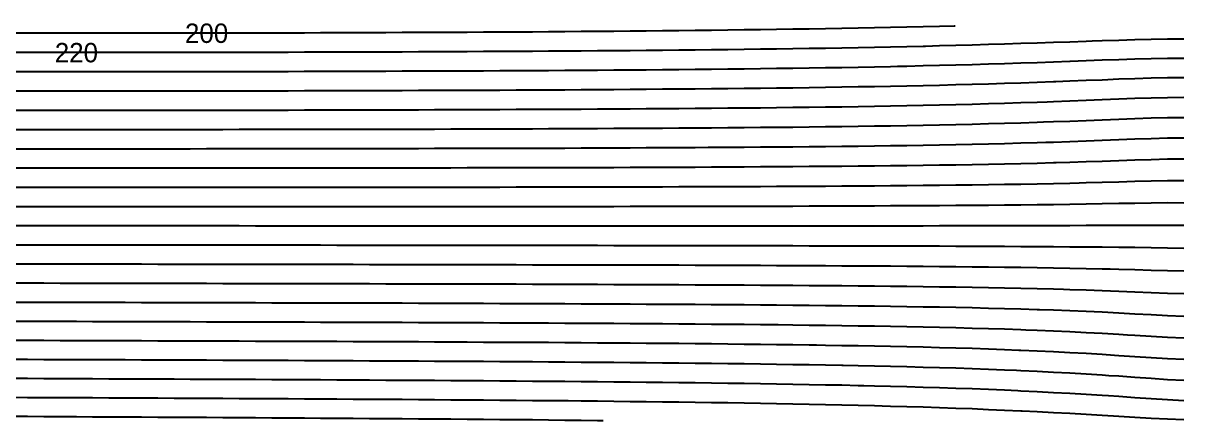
# Model space of a CAD drawing. Header units: metres. Extents: x 3386 to 5486, y 31 to 113.
# Drawn here: x 5335.9 to 5485.6, y 32.7 to 84 of the extents above; entities that cross this region are included whole.
import ezdxf
from ezdxf.enums import TextEntityAlignment as Align

# ---------------------------------------------------------------- set-up
doc = ezdxf.new("R2010")
doc.units = ezdxf.units.M
for name, color, linetype in [('Vs_200', 7, 'Continuous'), ('Vs_220', 7, 'Continuous'), ('Vs_240', 7, 'Continuous'), ('Vs_260', 7, 'Continuous'), ('Vs_280', 7, 'Continuous'), ('Vs_300', 7, 'Continuous'), ('Vs_320', 7, 'Continuous'), ('Vs_340', 7, 'Continuous'), ('Vs_360', 7, 'Continuous'), ('Vs_380', 7, 'Continuous'), ('Vs_400', 7, 'Continuous'), ('Vs_420', 7, 'Continuous'), ('Vs_440', 7, 'Continuous'), ('Vs_460', 7, 'Continuous'), ('Vs_480', 7, 'Continuous'), ('Vs_500', 7, 'Continuous'), ('Vs_520', 7, 'Continuous'), ('Vs_540', 7, 'Continuous'), ('Vs_560', 7, 'Continuous'), ('Vs_580', 7, 'Continuous'), ('Vs_600', 7, 'Continuous')]:
    doc.layers.add(name, color=color, linetype=linetype)

msp = doc.modelspace()

# ---------------------------------------------------------------- linework, layer by layer
at = {"layer": 'Vs_200'}
msp.add_lwpolyline([(5456.12, 83.61), (5455.96, 83.61), (5454.08, 83.56), (5451.98, 83.51), (5449.88, 83.46), (5447.78, 83.41), (5445.68, 83.37), (5443.58, 83.33), (5441.48, 83.29), (5439.38, 83.25), (5437.27, 83.22), (5435.17, 83.19), (5433.07, 83.15), (5430.97, 83.12), (5428.87, 83.1), (5426.77, 83.07), (5424.67, 83.04), (5422.57, 83.02), (5420.47, 83), (5418.36, 82.98), (5416.26, 82.96), (5416.03, 82.95), (5414.16, 82.94), (5412.06, 82.92), (5409.96, 82.9), (5407.86, 82.89), (5405.76, 82.87), (5403.66, 82.86), (5401.56, 82.84), (5399.45, 82.83), (5397.35, 82.82), (5395.25, 82.81), (5393.15, 82.79), (5391.05, 82.78), (5388.95, 82.77), (5386.85, 82.76), (5384.75, 82.76), (5382.65, 82.75), (5380.54, 82.74), (5378.44, 82.73), (5376.34, 82.72), (5374.24, 82.72), (5372.14, 82.71), (5370.04, 82.71), (5367.94, 82.7), (5365.84, 82.7), (5363.74, 82.69), (5361.64, 82.69), (5359.53, 82.68), (5357.43, 82.68), (5355.33, 82.68), (5353.23, 82.68), (5351.13, 82.67), (5349.03, 82.67), (5346.93, 82.67), (5344.83, 82.67), (5342.73, 82.67), (5340.62, 82.67), (5338.52, 82.67), (5336.42, 82.67), (5334.32, 82.67)], dxfattribs=at)
at = {"layer": 'Vs_220'}
msp.add_lwpolyline([(5485.6, 81.9), (5483.5, 81.9), (5481.4, 81.87), (5479.3, 81.82), (5477.2, 81.76), (5475.09, 81.69), (5473.76, 81.65), (5472.99, 81.62), (5470.89, 81.55), (5468.79, 81.48), (5466.69, 81.41), (5464.59, 81.34), (5462.49, 81.27), (5460.39, 81.21), (5458.29, 81.15), (5456.18, 81.09), (5454.08, 81.04), (5452.28, 80.99), (5451.98, 80.99), (5449.88, 80.94), (5447.78, 80.89), (5445.68, 80.85), (5443.58, 80.81), (5441.48, 80.77), (5439.38, 80.73), (5437.27, 80.7), (5435.17, 80.67), (5433.07, 80.64), (5430.97, 80.61), (5428.87, 80.58), (5426.77, 80.56), (5424.67, 80.53), (5422.57, 80.51), (5420.47, 80.49), (5418.36, 80.47), (5416.26, 80.45), (5414.16, 80.43), (5412.06, 80.42), (5409.96, 80.4), (5407.86, 80.38), (5405.76, 80.37), (5403.66, 80.36), (5401.56, 80.34), (5401.41, 80.34), (5399.45, 80.33), (5397.35, 80.32), (5395.25, 80.31), (5393.15, 80.3), (5391.05, 80.29), (5388.95, 80.28), (5386.85, 80.27), (5384.75, 80.26), (5382.65, 80.25), (5380.54, 80.25), (5378.44, 80.24), (5376.34, 80.23), (5374.24, 80.23), (5372.14, 80.22), (5370.04, 80.21), (5367.94, 80.21), (5365.84, 80.21), (5363.74, 80.2), (5361.64, 80.2), (5359.53, 80.19), (5357.43, 80.19), (5355.33, 80.19), (5353.23, 80.19), (5351.13, 80.18), (5349.03, 80.18), (5346.93, 80.18), (5344.83, 80.18), (5342.73, 80.18), (5340.62, 80.18), (5338.52, 80.18), (5336.42, 80.18), (5334.32, 80.18)], dxfattribs=at)
at = {"layer": 'Vs_240'}
msp.add_lwpolyline([(5485.6, 79.43), (5483.5, 79.43), (5481.4, 79.39), (5479.3, 79.33), (5477.2, 79.26), (5475.09, 79.19), (5472.99, 79.11), (5470.95, 79.04), (5470.89, 79.03), (5468.79, 78.96), (5466.69, 78.88), (5464.59, 78.81), (5462.49, 78.74), (5460.39, 78.68), (5458.29, 78.62), (5456.18, 78.56), (5454.08, 78.51), (5451.98, 78.46), (5449.88, 78.41), (5448.67, 78.38), (5447.78, 78.36), (5445.68, 78.32), (5443.58, 78.28), (5441.48, 78.24), (5439.38, 78.21), (5437.27, 78.18), (5435.17, 78.15), (5433.07, 78.12), (5430.97, 78.09), (5428.87, 78.07), (5426.77, 78.04), (5424.67, 78.02), (5422.57, 78), (5420.47, 77.98), (5418.36, 77.96), (5416.26, 77.94), (5414.16, 77.92), (5412.06, 77.91), (5409.96, 77.89), (5407.86, 77.88), (5405.76, 77.87), (5403.66, 77.85), (5401.56, 77.84), (5399.45, 77.83), (5397.35, 77.82), (5395.25, 77.81), (5393.15, 77.8), (5391.05, 77.79), (5388.95, 77.78), (5386.85, 77.77), (5384.75, 77.77), (5382.65, 77.76), (5380.54, 77.75), (5378.44, 77.75), (5376.34, 77.74), (5374.24, 77.73), (5372.14, 77.73), (5372.11, 77.73), (5370.04, 77.72), (5367.94, 77.72), (5365.84, 77.71), (5363.74, 77.71), (5361.64, 77.71), (5359.53, 77.7), (5357.43, 77.7), (5355.33, 77.7), (5353.23, 77.7), (5351.13, 77.69), (5349.03, 77.69), (5346.93, 77.69), (5344.83, 77.69), (5342.73, 77.69), (5340.62, 77.69), (5338.52, 77.69), (5336.42, 77.69), (5334.32, 77.69)], dxfattribs=at)
at = {"layer": 'Vs_260'}
msp.add_lwpolyline([(5485.6, 76.93), (5483.5, 76.92), (5481.4, 76.88), (5479.3, 76.81), (5477.2, 76.74), (5475.09, 76.65), (5472.99, 76.57), (5470.89, 76.49), (5469.1, 76.42), (5468.79, 76.41), (5466.69, 76.33), (5464.59, 76.26), (5462.49, 76.19), (5460.39, 76.13), (5458.29, 76.07), (5456.18, 76.01), (5454.08, 75.96), (5451.98, 75.91), (5449.88, 75.87), (5447.78, 75.82), (5445.68, 75.78), (5444.86, 75.77), (5443.58, 75.75), (5441.48, 75.71), (5439.38, 75.68), (5437.27, 75.65), (5435.17, 75.62), (5433.07, 75.59), (5430.97, 75.57), (5428.87, 75.55), (5426.77, 75.52), (5424.67, 75.5), (5422.57, 75.48), (5420.47, 75.46), (5418.36, 75.45), (5416.26, 75.43), (5414.16, 75.42), (5412.06, 75.4), (5409.96, 75.39), (5407.86, 75.37), (5405.76, 75.36), (5403.66, 75.35), (5401.56, 75.34), (5399.45, 75.33), (5397.35, 75.32), (5395.25, 75.31), (5393.15, 75.3), (5391.05, 75.29), (5388.95, 75.29), (5386.85, 75.28), (5384.75, 75.27), (5382.65, 75.26), (5380.54, 75.26), (5378.44, 75.25), (5376.34, 75.25), (5374.24, 75.24), (5372.14, 75.24), (5370.04, 75.23), (5367.94, 75.23), (5365.84, 75.23), (5363.74, 75.22), (5361.64, 75.22), (5359.53, 75.22), (5357.43, 75.21), (5355.33, 75.21), (5353.23, 75.21), (5351.13, 75.21), (5349.03, 75.2), (5346.93, 75.2), (5344.83, 75.2), (5342.73, 75.2), (5340.62, 75.2), (5338.52, 75.2), (5336.42, 75.2), (5334.32, 75.2)], dxfattribs=at)
at = {"layer": 'Vs_280'}
msp.add_lwpolyline([(5485.6, 74.38), (5483.5, 74.37), (5481.4, 74.33), (5479.3, 74.25), (5477.2, 74.17), (5475.09, 74.09), (5472.99, 74), (5470.89, 73.92), (5468.79, 73.84), (5467.96, 73.81), (5466.69, 73.76), (5464.59, 73.69), (5462.49, 73.63), (5460.39, 73.56), (5458.29, 73.51), (5456.18, 73.45), (5454.08, 73.4), (5451.98, 73.36), (5449.88, 73.31), (5447.78, 73.27), (5445.68, 73.24), (5443.58, 73.2), (5441.48, 73.17), (5440.38, 73.16), (5439.38, 73.14), (5437.27, 73.11), (5435.17, 73.09), (5433.07, 73.06), (5430.97, 73.04), (5428.87, 73.02), (5426.77, 73), (5424.67, 72.98), (5422.57, 72.96), (5420.47, 72.95), (5418.36, 72.93), (5416.26, 72.92), (5414.16, 72.9), (5412.06, 72.89), (5409.96, 72.88), (5407.86, 72.87), (5405.76, 72.86), (5403.66, 72.85), (5401.56, 72.84), (5399.45, 72.83), (5397.35, 72.82), (5395.25, 72.81), (5393.15, 72.8), (5391.05, 72.8), (5388.95, 72.79), (5386.85, 72.78), (5384.75, 72.78), (5382.65, 72.77), (5380.54, 72.77), (5378.44, 72.76), (5376.34, 72.76), (5374.24, 72.75), (5372.14, 72.75), (5370.04, 72.74), (5367.94, 72.74), (5365.84, 72.74), (5363.74, 72.73), (5361.64, 72.73), (5359.53, 72.73), (5357.43, 72.73), (5355.33, 72.72), (5353.23, 72.72), (5351.13, 72.72), (5349.03, 72.72), (5346.93, 72.72), (5344.83, 72.72), (5342.73, 72.72), (5340.62, 72.71), (5338.52, 72.71), (5336.42, 72.71), (5334.32, 72.71)], dxfattribs=at)
at = {"layer": 'Vs_300'}
msp.add_lwpolyline([(5485.6, 71.79), (5483.5, 71.78), (5481.4, 71.73), (5479.3, 71.65), (5477.2, 71.57), (5475.09, 71.48), (5472.99, 71.4), (5470.89, 71.32), (5468.79, 71.24), (5467.5, 71.2), (5466.69, 71.17), (5464.59, 71.1), (5462.49, 71.04), (5460.39, 70.98), (5458.29, 70.93), (5456.18, 70.88), (5454.08, 70.83), (5451.98, 70.79), (5449.88, 70.75), (5447.78, 70.72), (5445.68, 70.68), (5443.58, 70.65), (5441.48, 70.62), (5439.38, 70.6), (5437.27, 70.57), (5435.17, 70.55), (5434.33, 70.54), (5433.07, 70.53), (5430.97, 70.51), (5428.87, 70.49), (5426.77, 70.47), (5424.67, 70.46), (5422.57, 70.44), (5420.47, 70.43), (5418.36, 70.42), (5416.26, 70.4), (5414.16, 70.39), (5412.06, 70.38), (5409.96, 70.37), (5407.86, 70.36), (5405.76, 70.35), (5403.66, 70.34), (5401.56, 70.33), (5399.45, 70.33), (5397.35, 70.32), (5395.25, 70.31), (5393.15, 70.3), (5391.05, 70.3), (5388.95, 70.29), (5386.85, 70.29), (5384.75, 70.28), (5382.65, 70.28), (5380.54, 70.27), (5378.44, 70.27), (5376.34, 70.26), (5374.24, 70.26), (5372.14, 70.26), (5370.04, 70.25), (5367.94, 70.25), (5365.84, 70.25), (5363.74, 70.25), (5361.64, 70.24), (5359.53, 70.24), (5357.43, 70.24), (5355.33, 70.24), (5353.23, 70.24), (5351.13, 70.23), (5349.03, 70.23), (5346.93, 70.23), (5344.83, 70.23), (5342.73, 70.23), (5340.62, 70.23), (5338.52, 70.23), (5336.42, 70.23), (5334.32, 70.23)], dxfattribs=at)
at = {"layer": 'Vs_320'}
msp.add_lwpolyline([(5485.6, 69.15), (5483.5, 69.14), (5481.4, 69.08), (5479.3, 69.01), (5477.2, 68.92), (5475.09, 68.84), (5472.99, 68.76), (5470.89, 68.69), (5468.79, 68.61), (5467.8, 68.58), (5466.69, 68.55), (5464.59, 68.49), (5462.49, 68.43), (5460.39, 68.38), (5458.29, 68.33), (5456.18, 68.29), (5454.08, 68.25), (5451.98, 68.21), (5449.88, 68.18), (5447.78, 68.15), (5445.68, 68.12), (5443.58, 68.1), (5441.48, 68.07), (5439.38, 68.05), (5437.27, 68.03), (5435.17, 68.01), (5433.07, 67.99), (5430.97, 67.98), (5428.87, 67.96), (5426.77, 67.95), (5424.67, 67.93), (5424.24, 67.93), (5422.57, 67.92), (5420.47, 67.91), (5418.36, 67.9), (5416.26, 67.89), (5414.16, 67.88), (5412.06, 67.87), (5409.96, 67.86), (5407.86, 67.85), (5405.76, 67.84), (5403.66, 67.84), (5401.56, 67.83), (5399.45, 67.82), (5397.35, 67.82), (5395.25, 67.81), (5393.15, 67.81), (5391.05, 67.8), (5388.95, 67.8), (5386.85, 67.79), (5384.75, 67.79), (5382.65, 67.78), (5380.54, 67.78), (5378.44, 67.78), (5376.34, 67.77), (5374.24, 67.77), (5372.14, 67.77), (5370.04, 67.77), (5367.94, 67.76), (5365.84, 67.76), (5363.74, 67.76), (5361.64, 67.76), (5359.53, 67.76), (5357.43, 67.75), (5355.33, 67.75), (5353.23, 67.75), (5351.13, 67.75), (5349.03, 67.75), (5346.93, 67.75), (5344.83, 67.75), (5342.73, 67.75), (5340.62, 67.75), (5338.52, 67.75), (5336.42, 67.75), (5334.32, 67.75)], dxfattribs=at)
at = {"layer": 'Vs_340'}
msp.add_lwpolyline([(5485.6, 66.43), (5483.5, 66.43), (5481.4, 66.37), (5479.3, 66.3), (5477.2, 66.23), (5475.09, 66.16), (5472.99, 66.09), (5470.89, 66.02), (5469.12, 65.97), (5468.79, 65.96), (5466.69, 65.9), (5464.59, 65.85), (5462.49, 65.81), (5460.39, 65.76), (5458.29, 65.72), (5456.18, 65.69), (5454.08, 65.66), (5451.98, 65.63), (5449.88, 65.6), (5447.78, 65.58), (5445.68, 65.55), (5443.58, 65.53), (5441.48, 65.51), (5439.38, 65.5), (5437.27, 65.48), (5435.17, 65.46), (5433.07, 65.45), (5430.97, 65.44), (5428.87, 65.43), (5426.77, 65.41), (5424.67, 65.4), (5422.57, 65.39), (5420.47, 65.38), (5418.36, 65.38), (5416.26, 65.37), (5414.16, 65.36), (5412.06, 65.35), (5409.96, 65.35), (5407.86, 65.34), (5405.76, 65.34), (5403.66, 65.33), (5401.56, 65.32), (5399.45, 65.32), (5397.74, 65.32), (5397.35, 65.32), (5395.25, 65.31), (5393.15, 65.31), (5391.05, 65.3), (5388.95, 65.3), (5386.85, 65.3), (5384.75, 65.29), (5382.65, 65.29), (5380.54, 65.29), (5378.44, 65.29), (5376.34, 65.28), (5374.24, 65.28), (5372.14, 65.28), (5370.04, 65.28), (5367.94, 65.28), (5365.84, 65.28), (5363.74, 65.27), (5361.64, 65.27), (5359.53, 65.27), (5357.43, 65.27), (5355.33, 65.27), (5353.23, 65.27), (5351.13, 65.27), (5349.03, 65.27), (5346.93, 65.27), (5344.83, 65.27), (5342.73, 65.27), (5340.62, 65.27), (5338.52, 65.27), (5336.42, 65.27), (5334.32, 65.27)], dxfattribs=at)
at = {"layer": 'Vs_360'}
msp.add_lwpolyline([(5485.6, 63.65), (5483.5, 63.65), (5481.4, 63.6), (5479.3, 63.55), (5477.2, 63.49), (5475.09, 63.43), (5472.99, 63.38), (5472.09, 63.36), (5470.89, 63.33), (5468.79, 63.28), (5466.69, 63.24), (5464.59, 63.2), (5462.49, 63.16), (5460.39, 63.13), (5458.29, 63.1), (5456.18, 63.08), (5454.08, 63.05), (5451.98, 63.03), (5449.88, 63.01), (5447.78, 63), (5445.68, 62.98), (5443.58, 62.96), (5441.48, 62.95), (5439.38, 62.94), (5437.27, 62.93), (5435.17, 62.92), (5433.07, 62.91), (5430.97, 62.9), (5428.87, 62.89), (5426.77, 62.88), (5424.67, 62.87), (5422.57, 62.87), (5420.47, 62.86), (5418.36, 62.85), (5416.26, 62.85), (5414.16, 62.84), (5412.06, 62.84), (5409.96, 62.84), (5407.86, 62.83), (5405.76, 62.83), (5403.66, 62.82), (5401.56, 62.82), (5399.45, 62.82), (5397.35, 62.81), (5395.25, 62.81), (5393.15, 62.81), (5391.05, 62.81), (5388.95, 62.8), (5386.85, 62.8), (5384.75, 62.8), (5382.65, 62.8), (5380.54, 62.8), (5378.44, 62.8), (5376.34, 62.8), (5374.24, 62.79), (5372.14, 62.79), (5370.04, 62.79), (5367.94, 62.79), (5365.84, 62.79), (5363.74, 62.79), (5361.64, 62.79), (5359.53, 62.79), (5357.43, 62.79), (5355.33, 62.79), (5353.23, 62.79), (5351.13, 62.79), (5349.03, 62.79), (5346.93, 62.79), (5344.83, 62.79), (5342.73, 62.79), (5340.62, 62.79), (5338.52, 62.79), (5336.42, 62.79), (5334.32, 62.79)], dxfattribs=at)
at = {"layer": 'Vs_380'}
msp.add_lwpolyline([(5485.6, 60.79), (5483.5, 60.8), (5481.4, 60.78), (5479.3, 60.75), (5479.07, 60.74), (5477.2, 60.71), (5475.09, 60.67), (5472.99, 60.64), (5470.89, 60.61), (5468.79, 60.58), (5466.69, 60.55), (5464.59, 60.53), (5462.49, 60.51), (5460.39, 60.49), (5458.29, 60.47), (5456.18, 60.46), (5454.08, 60.44), (5451.98, 60.43), (5449.88, 60.42), (5447.78, 60.41), (5445.68, 60.4), (5443.58, 60.39), (5441.48, 60.38), (5439.38, 60.38), (5437.27, 60.37), (5435.17, 60.36), (5433.07, 60.36), (5430.97, 60.35), (5428.87, 60.35), (5426.77, 60.35), (5424.67, 60.34), (5422.57, 60.34), (5420.47, 60.34), (5418.36, 60.33), (5416.26, 60.33), (5414.16, 60.33), (5412.06, 60.32), (5409.96, 60.32), (5407.86, 60.32), (5405.76, 60.32), (5403.66, 60.32), (5401.56, 60.32), (5399.45, 60.31), (5397.35, 60.31), (5395.25, 60.31), (5393.15, 60.31), (5391.05, 60.31), (5388.95, 60.31), (5386.85, 60.31), (5384.75, 60.31), (5382.65, 60.31), (5380.54, 60.31), (5378.44, 60.31), (5376.34, 60.31), (5374.24, 60.31), (5372.14, 60.31), (5370.04, 60.31), (5367.94, 60.31), (5365.84, 60.31), (5363.74, 60.31), (5361.64, 60.31), (5359.53, 60.31), (5357.43, 60.31), (5355.33, 60.31), (5353.23, 60.31), (5351.13, 60.31), (5349.03, 60.31), (5346.93, 60.31), (5344.83, 60.31), (5342.73, 60.31), (5340.62, 60.31), (5338.52, 60.32), (5336.42, 60.32), (5334.32, 60.32)], dxfattribs=at)
at = {"layer": 'Vs_400'}
msp.add_lwpolyline([(5485.6, 57.89), (5483.5, 57.91), (5481.4, 57.91), (5479.3, 57.91), (5477.2, 57.9), (5475.09, 57.89), (5472.99, 57.88), (5470.89, 57.87), (5468.79, 57.86), (5466.69, 57.85), (5464.59, 57.85), (5462.49, 57.84), (5460.39, 57.84), (5458.29, 57.83), (5456.18, 57.83), (5454.08, 57.83), (5451.98, 57.82), (5449.88, 57.82), (5447.78, 57.82), (5445.68, 57.82), (5443.58, 57.82), (5441.48, 57.81), (5439.38, 57.81), (5437.27, 57.81), (5435.17, 57.81), (5433.07, 57.81), (5430.97, 57.81), (5428.87, 57.81), (5426.77, 57.81), (5424.67, 57.81), (5422.57, 57.81), (5420.47, 57.81), (5418.36, 57.81), (5416.26, 57.81), (5414.16, 57.81), (5412.06, 57.81), (5409.96, 57.81), (5407.86, 57.81), (5405.76, 57.81), (5403.66, 57.81), (5401.56, 57.81), (5399.45, 57.81), (5397.35, 57.81), (5395.25, 57.81), (5393.15, 57.81), (5391.05, 57.81), (5388.95, 57.81), (5386.85, 57.82), (5384.75, 57.82), (5382.65, 57.82), (5380.54, 57.82), (5378.44, 57.82), (5376.34, 57.82), (5374.24, 57.82), (5372.14, 57.82), (5370.04, 57.82), (5367.94, 57.82), (5365.84, 57.82), (5363.74, 57.83), (5361.64, 57.83), (5359.53, 57.83), (5357.43, 57.83), (5355.33, 57.83), (5353.23, 57.83), (5351.13, 57.83), (5349.03, 57.83), (5346.93, 57.84), (5344.83, 57.84), (5342.73, 57.84), (5340.62, 57.84), (5338.52, 57.84), (5336.42, 57.84), (5334.32, 57.85)], dxfattribs=at)
at = {"layer": 'Vs_420'}
msp.add_lwpolyline([(5485.6, 54.95), (5483.5, 54.99), (5481.4, 55.02), (5479.3, 55.04), (5477.2, 55.06), (5475.09, 55.08), (5472.99, 55.1), (5470.89, 55.12), (5468.79, 55.13), (5466.69, 55.15), (5464.59, 55.16), (5462.49, 55.17), (5460.39, 55.18), (5458.29, 55.19), (5456.18, 55.2), (5454.08, 55.21), (5451.98, 55.21), (5449.88, 55.22), (5447.78, 55.23), (5445.68, 55.23), (5443.58, 55.24), (5441.48, 55.24), (5439.38, 55.25), (5437.27, 55.25), (5435.17, 55.26), (5433.07, 55.26), (5430.97, 55.27), (5428.87, 55.27), (5426.77, 55.27), (5424.67, 55.28), (5422.57, 55.28), (5420.47, 55.28), (5418.36, 55.29), (5416.26, 55.29), (5414.16, 55.29), (5412.06, 55.29), (5409.96, 55.3), (5407.86, 55.3), (5405.76, 55.3), (5403.66, 55.3), (5401.56, 55.31), (5399.45, 55.31), (5397.35, 55.31), (5395.25, 55.31), (5393.15, 55.32), (5391.05, 55.32), (5388.95, 55.32), (5386.85, 55.32), (5384.75, 55.33), (5382.65, 55.33), (5380.54, 55.33), (5378.44, 55.33), (5376.34, 55.33), (5374.24, 55.34), (5372.14, 55.34), (5370.04, 55.34), (5367.94, 55.34), (5365.84, 55.34), (5363.74, 55.35), (5361.64, 55.35), (5359.53, 55.35), (5357.43, 55.35), (5355.33, 55.35), (5353.23, 55.36), (5351.13, 55.36), (5349.03, 55.36), (5346.93, 55.36), (5344.83, 55.36), (5342.73, 55.37), (5340.62, 55.37), (5338.52, 55.37), (5336.42, 55.37), (5334.32, 55.38)], dxfattribs=at)
at = {"layer": 'Vs_440'}
msp.add_lwpolyline([(5485.6, 52.01), (5483.5, 52.06), (5481.4, 52.11), (5479.3, 52.17), (5477.2, 52.23), (5476.1, 52.25), (5475.09, 52.28), (5472.99, 52.32), (5470.89, 52.36), (5468.79, 52.4), (5466.69, 52.44), (5464.59, 52.47), (5462.49, 52.49), (5460.39, 52.52), (5458.29, 52.54), (5456.18, 52.56), (5454.08, 52.58), (5451.98, 52.6), (5449.88, 52.62), (5447.78, 52.63), (5445.68, 52.65), (5443.58, 52.66), (5441.48, 52.67), (5439.38, 52.68), (5437.27, 52.69), (5435.17, 52.7), (5433.07, 52.71), (5430.97, 52.72), (5428.87, 52.73), (5426.77, 52.74), (5424.67, 52.74), (5422.57, 52.75), (5420.47, 52.76), (5418.36, 52.76), (5416.26, 52.77), (5414.16, 52.77), (5412.06, 52.78), (5409.96, 52.78), (5407.86, 52.79), (5405.76, 52.79), (5403.66, 52.8), (5401.56, 52.8), (5399.45, 52.81), (5397.35, 52.81), (5395.25, 52.82), (5393.15, 52.82), (5391.05, 52.82), (5388.95, 52.83), (5386.85, 52.83), (5384.75, 52.83), (5382.65, 52.84), (5380.54, 52.84), (5378.44, 52.85), (5376.34, 52.85), (5374.24, 52.85), (5372.14, 52.85), (5370.04, 52.86), (5367.94, 52.86), (5365.84, 52.86), (5363.74, 52.87), (5361.64, 52.87), (5359.53, 52.87), (5357.43, 52.88), (5355.33, 52.88), (5353.23, 52.88), (5351.13, 52.89), (5349.03, 52.89), (5346.93, 52.89), (5344.83, 52.89), (5342.73, 52.9), (5340.62, 52.9), (5338.52, 52.9), (5337.1, 52.9), (5336.42, 52.91), (5334.32, 52.91)], dxfattribs=at)
at = {"layer": 'Vs_460'}
msp.add_lwpolyline([(5485.6, 49.08), (5483.5, 49.14), (5481.4, 49.23), (5479.3, 49.31), (5477.2, 49.4), (5475.09, 49.48), (5472.99, 49.55), (5470.89, 49.62), (5470.09, 49.64), (5468.79, 49.68), (5466.69, 49.73), (5464.59, 49.78), (5462.49, 49.82), (5460.39, 49.86), (5458.29, 49.9), (5456.18, 49.93), (5454.08, 49.96), (5451.98, 49.99), (5449.88, 50.02), (5447.78, 50.04), (5445.68, 50.06), (5443.58, 50.08), (5441.48, 50.1), (5439.38, 50.12), (5437.27, 50.13), (5435.17, 50.15), (5433.07, 50.16), (5430.97, 50.18), (5428.87, 50.19), (5426.77, 50.2), (5424.67, 50.21), (5422.57, 50.22), (5420.47, 50.23), (5418.36, 50.24), (5416.26, 50.25), (5414.16, 50.26), (5412.06, 50.26), (5409.96, 50.27), (5407.86, 50.28), (5405.76, 50.29), (5404.39, 50.29), (5403.66, 50.29), (5401.56, 50.3), (5399.45, 50.31), (5397.35, 50.31), (5395.25, 50.32), (5393.15, 50.32), (5391.05, 50.33), (5388.95, 50.34), (5386.85, 50.34), (5384.75, 50.35), (5382.65, 50.35), (5380.54, 50.36), (5378.44, 50.36), (5376.34, 50.36), (5374.24, 50.37), (5372.14, 50.37), (5370.04, 50.38), (5367.94, 50.38), (5365.84, 50.39), (5363.74, 50.39), (5361.64, 50.39), (5359.53, 50.4), (5357.43, 50.4), (5355.33, 50.41), (5353.23, 50.41), (5351.13, 50.41), (5349.03, 50.42), (5346.93, 50.42), (5344.83, 50.42), (5342.73, 50.43), (5340.62, 50.43), (5338.52, 50.44), (5336.42, 50.44), (5334.32, 50.44)], dxfattribs=at)
at = {"layer": 'Vs_480'}
msp.add_lwpolyline([(5485.6, 46.18), (5483.5, 46.26), (5481.4, 46.37), (5481.38, 46.37), (5479.3, 46.48), (5477.2, 46.59), (5475.09, 46.7), (5472.99, 46.79), (5470.89, 46.88), (5468.79, 46.96), (5466.98, 47.03), (5466.69, 47.04), (5464.59, 47.1), (5462.49, 47.16), (5460.39, 47.21), (5458.29, 47.26), (5456.18, 47.31), (5454.08, 47.35), (5451.98, 47.38), (5449.88, 47.42), (5447.78, 47.45), (5445.68, 47.48), (5443.58, 47.51), (5441.48, 47.53), (5439.38, 47.55), (5437.27, 47.58), (5435.17, 47.6), (5433.07, 47.61), (5430.97, 47.63), (5428.87, 47.65), (5426.77, 47.66), (5424.67, 47.68), (5424.61, 47.68), (5422.57, 47.69), (5420.47, 47.71), (5418.36, 47.72), (5416.26, 47.73), (5414.16, 47.74), (5412.06, 47.75), (5409.96, 47.76), (5407.86, 47.77), (5405.76, 47.78), (5403.66, 47.79), (5401.56, 47.8), (5399.45, 47.81), (5397.35, 47.81), (5395.25, 47.82), (5393.15, 47.83), (5391.05, 47.84), (5388.95, 47.84), (5386.85, 47.85), (5384.75, 47.86), (5382.65, 47.86), (5380.54, 47.87), (5378.44, 47.88), (5376.34, 47.88), (5374.24, 47.89), (5372.14, 47.89), (5370.04, 47.9), (5367.94, 47.9), (5365.84, 47.91), (5363.74, 47.91), (5361.64, 47.92), (5359.53, 47.92), (5357.43, 47.93), (5355.33, 47.93), (5353.23, 47.94), (5351.13, 47.94), (5349.03, 47.95), (5346.93, 47.95), (5344.83, 47.96), (5342.73, 47.96), (5340.62, 47.97), (5338.52, 47.97), (5336.42, 47.98), (5334.32, 47.98)], dxfattribs=at)
at = {"layer": 'Vs_500'}
msp.add_lwpolyline([(5485.6, 43.35), (5483.5, 43.44), (5481.4, 43.57), (5479.3, 43.7), (5478.34, 43.76), (5477.2, 43.83), (5475.09, 43.95), (5472.99, 44.07), (5470.89, 44.17), (5468.79, 44.27), (5466.69, 44.36), (5465.23, 44.41), (5464.59, 44.44), (5462.49, 44.51), (5460.39, 44.57), (5458.29, 44.63), (5456.18, 44.69), (5454.08, 44.74), (5451.98, 44.78), (5449.88, 44.83), (5447.78, 44.86), (5445.68, 44.9), (5443.58, 44.93), (5441.48, 44.96), (5439.38, 44.99), (5437.27, 45.02), (5435.17, 45.04), (5433.26, 45.07), (5433.07, 45.07), (5430.97, 45.09), (5428.87, 45.11), (5426.77, 45.13), (5424.67, 45.15), (5422.57, 45.16), (5420.47, 45.18), (5418.36, 45.2), (5416.26, 45.21), (5414.16, 45.23), (5412.06, 45.24), (5409.96, 45.25), (5407.86, 45.26), (5405.76, 45.28), (5403.66, 45.29), (5401.56, 45.3), (5399.45, 45.31), (5397.35, 45.32), (5395.25, 45.33), (5393.15, 45.34), (5391.05, 45.35), (5388.95, 45.35), (5386.85, 45.36), (5384.75, 45.37), (5382.65, 45.38), (5380.54, 45.39), (5378.44, 45.39), (5376.34, 45.4), (5374.24, 45.41), (5372.14, 45.42), (5370.04, 45.42), (5367.94, 45.43), (5365.84, 45.43), (5363.74, 45.44), (5361.64, 45.45), (5359.53, 45.45), (5357.43, 45.46), (5355.33, 45.47), (5353.23, 45.47), (5351.13, 45.48), (5349.03, 45.48), (5346.93, 45.49), (5344.83, 45.49), (5342.73, 45.5), (5340.62, 45.5), (5338.52, 45.51), (5336.42, 45.51), (5334.32, 45.52)], dxfattribs=at)
at = {"layer": 'Vs_520'}
msp.add_lwpolyline([(5485.6, 40.6), (5483.5, 40.69), (5481.4, 40.82), (5479.3, 40.97), (5477.2, 41.11), (5476.68, 41.15), (5475.09, 41.25), (5472.99, 41.38), (5470.89, 41.49), (5468.79, 41.6), (5466.69, 41.7), (5464.59, 41.79), (5464.33, 41.8), (5462.49, 41.87), (5460.39, 41.95), (5458.29, 42.02), (5456.18, 42.08), (5454.08, 42.14), (5451.98, 42.19), (5449.88, 42.24), (5447.78, 42.28), (5445.68, 42.33), (5443.58, 42.36), (5441.48, 42.4), (5439.38, 42.43), (5438.21, 42.45), (5437.27, 42.47), (5435.17, 42.5), (5433.07, 42.52), (5430.97, 42.55), (5428.87, 42.57), (5426.77, 42.6), (5424.67, 42.62), (5422.57, 42.64), (5420.47, 42.66), (5418.36, 42.68), (5416.26, 42.7), (5414.16, 42.71), (5412.06, 42.73), (5409.96, 42.74), (5407.86, 42.76), (5405.76, 42.77), (5403.66, 42.79), (5401.56, 42.8), (5399.45, 42.81), (5397.35, 42.82), (5395.25, 42.83), (5393.15, 42.84), (5391.05, 42.86), (5388.95, 42.87), (5386.85, 42.88), (5384.75, 42.89), (5382.65, 42.89), (5380.54, 42.9), (5378.44, 42.91), (5376.34, 42.92), (5374.24, 42.93), (5372.14, 42.94), (5370.04, 42.95), (5367.94, 42.95), (5365.84, 42.96), (5363.74, 42.97), (5361.64, 42.98), (5359.53, 42.98), (5357.43, 42.99), (5355.33, 43), (5353.23, 43), (5351.13, 43.01), (5349.03, 43.02), (5346.93, 43.02), (5344.83, 43.03), (5342.73, 43.04), (5340.62, 43.04), (5338.52, 43.05), (5336.42, 43.06), (5334.32, 43.06)], dxfattribs=at)
at = {"layer": 'Vs_540'}
msp.add_lwpolyline([(5485.6, 37.92), (5483.5, 38.01), (5481.4, 38.15), (5479.3, 38.3), (5477.2, 38.45), (5475.92, 38.53), (5475.09, 38.59), (5472.99, 38.72), (5470.89, 38.84), (5468.79, 38.96), (5466.69, 39.06), (5464.59, 39.16), (5464.01, 39.19), (5462.49, 39.25), (5460.39, 39.33), (5458.29, 39.41), (5456.18, 39.48), (5454.08, 39.54), (5451.98, 39.6), (5449.88, 39.66), (5447.78, 39.71), (5445.68, 39.76), (5443.58, 39.8), (5441.65, 39.84), (5441.48, 39.84), (5439.38, 39.88), (5437.27, 39.92), (5435.17, 39.95), (5433.07, 39.98), (5430.97, 40.01), (5428.87, 40.04), (5426.77, 40.07), (5424.67, 40.09), (5422.57, 40.12), (5420.47, 40.14), (5418.36, 40.16), (5416.26, 40.18), (5414.16, 40.2), (5412.06, 40.22), (5409.96, 40.24), (5407.86, 40.25), (5405.76, 40.27), (5403.66, 40.29), (5401.56, 40.3), (5399.45, 40.31), (5397.35, 40.33), (5395.25, 40.34), (5393.15, 40.35), (5391.05, 40.37), (5388.95, 40.38), (5386.85, 40.39), (5384.75, 40.4), (5382.65, 40.41), (5380.54, 40.42), (5378.44, 40.43), (5376.34, 40.44), (5374.24, 40.45), (5372.14, 40.46), (5370.04, 40.47), (5367.94, 40.48), (5365.84, 40.49), (5365.29, 40.49), (5363.74, 40.5), (5361.64, 40.51), (5359.53, 40.52), (5357.43, 40.52), (5355.33, 40.53), (5353.23, 40.54), (5351.13, 40.55), (5349.03, 40.56), (5346.93, 40.56), (5344.83, 40.57), (5342.73, 40.58), (5340.62, 40.59), (5338.52, 40.59), (5336.42, 40.6), (5334.32, 40.61)], dxfattribs=at)
at = {"layer": 'Vs_560'}
msp.add_lwpolyline([(5485.6, 35.31), (5483.5, 35.42), (5481.4, 35.55), (5479.3, 35.69), (5477.2, 35.83), (5475.89, 35.92), (5475.09, 35.97), (5472.99, 36.1), (5470.89, 36.23), (5468.79, 36.34), (5466.69, 36.45), (5464.59, 36.55), (5464.18, 36.57), (5462.49, 36.65), (5460.39, 36.74), (5458.29, 36.82), (5456.18, 36.89), (5454.08, 36.96), (5451.98, 37.03), (5449.88, 37.09), (5447.78, 37.14), (5445.68, 37.19), (5444.33, 37.23), (5443.58, 37.24), (5441.48, 37.29), (5439.38, 37.33), (5437.27, 37.37), (5435.17, 37.41), (5433.07, 37.45), (5430.97, 37.48), (5428.87, 37.51), (5426.77, 37.54), (5424.67, 37.57), (5422.57, 37.6), (5420.47, 37.62), (5418.36, 37.65), (5416.26, 37.67), (5414.16, 37.69), (5412.06, 37.71), (5409.96, 37.73), (5407.86, 37.75), (5405.76, 37.77), (5403.66, 37.79), (5401.56, 37.8), (5399.45, 37.82), (5397.35, 37.84), (5395.25, 37.85), (5393.15, 37.87), (5391.1, 37.88), (5391.05, 37.88), (5388.95, 37.89), (5386.85, 37.91), (5384.75, 37.92), (5382.65, 37.93), (5380.54, 37.94), (5378.44, 37.96), (5376.34, 37.97), (5374.24, 37.98), (5372.14, 37.99), (5370.04, 38), (5367.94, 38.01), (5365.84, 38.02), (5363.74, 38.03), (5361.64, 38.04), (5359.53, 38.05), (5357.43, 38.06), (5355.33, 38.07), (5353.23, 38.08), (5351.13, 38.09), (5349.03, 38.1), (5346.93, 38.1), (5344.83, 38.11), (5342.73, 38.12), (5340.62, 38.13), (5338.52, 38.14), (5336.42, 38.15), (5334.32, 38.15)], dxfattribs=at)
at = {"layer": 'Vs_580'}
msp.add_lwpolyline([(5485.6, 32.84), (5483.5, 32.91), (5481.4, 33.02), (5479.3, 33.14), (5477.2, 33.27), (5476.55, 33.31), (5475.09, 33.4), (5472.99, 33.52), (5470.89, 33.64), (5468.79, 33.76), (5466.69, 33.87), (5464.77, 33.96), (5464.59, 33.97), (5462.49, 34.06), (5460.39, 34.15), (5458.29, 34.24), (5456.18, 34.32), (5454.08, 34.39), (5451.98, 34.46), (5449.88, 34.52), (5447.78, 34.58), (5446.68, 34.61), (5445.68, 34.64), (5443.58, 34.69), (5441.48, 34.74), (5439.38, 34.79), (5437.27, 34.83), (5435.17, 34.87), (5433.07, 34.91), (5430.97, 34.95), (5428.87, 34.98), (5426.77, 35.02), (5424.67, 35.05), (5422.57, 35.08), (5420.47, 35.11), (5418.36, 35.13), (5416.26, 35.16), (5414.16, 35.18), (5412.06, 35.21), (5409.96, 35.23), (5407.86, 35.25), (5406.17, 35.27), (5405.76, 35.27), (5403.66, 35.29), (5401.56, 35.31), (5399.45, 35.33), (5397.35, 35.34), (5395.25, 35.36), (5393.15, 35.38), (5391.05, 35.39), (5388.95, 35.41), (5386.85, 35.42), (5384.75, 35.44), (5382.65, 35.45), (5380.54, 35.47), (5378.44, 35.48), (5376.34, 35.49), (5374.24, 35.51), (5372.14, 35.52), (5370.04, 35.53), (5367.94, 35.54), (5365.84, 35.55), (5363.74, 35.56), (5361.64, 35.57), (5359.53, 35.59), (5357.43, 35.6), (5355.33, 35.61), (5353.23, 35.62), (5351.13, 35.63), (5349.03, 35.64), (5346.93, 35.65), (5344.83, 35.66), (5342.73, 35.67), (5340.62, 35.68), (5338.52, 35.69), (5336.42, 35.69), (5334.32, 35.7)], dxfattribs=at)
at = {"layer": 'Vs_600'}
msp.add_lwpolyline([(5410.69, 32.72), (5409.96, 32.73), (5407.86, 32.75), (5405.76, 32.77), (5403.66, 32.8), (5401.56, 32.82), (5399.45, 32.84), (5397.35, 32.86), (5395.25, 32.87), (5393.15, 32.89), (5391.05, 32.91), (5388.95, 32.93), (5386.85, 32.94), (5384.75, 32.96), (5382.65, 32.98), (5380.54, 32.99), (5378.44, 33.01), (5376.34, 33.02), (5374.24, 33.03), (5372.14, 33.05), (5370.04, 33.06), (5367.94, 33.07), (5365.84, 33.09), (5363.74, 33.1), (5361.64, 33.11), (5359.53, 33.12), (5357.43, 33.14), (5355.33, 33.15), (5353.23, 33.16), (5351.13, 33.17), (5349.03, 33.18), (5346.93, 33.19), (5344.83, 33.2), (5342.73, 33.21), (5340.62, 33.22), (5338.52, 33.24), (5336.42, 33.25), (5334.32, 33.26)], dxfattribs=at)

# ---------------------------------------------------------------- texts
at = {"layer": 'Vs_200'}
msp.add_text('200', height=2.5, dxfattribs=at).set_placement((5359.53, 82.68), align=Align.MIDDLE_CENTER)
at = {"layer": 'Vs_220'}
msp.add_text('220', height=2.5, dxfattribs=at).set_placement((5342.73, 80.18), align=Align.MIDDLE_CENTER)

doc.saveas('drawing.dxf')
